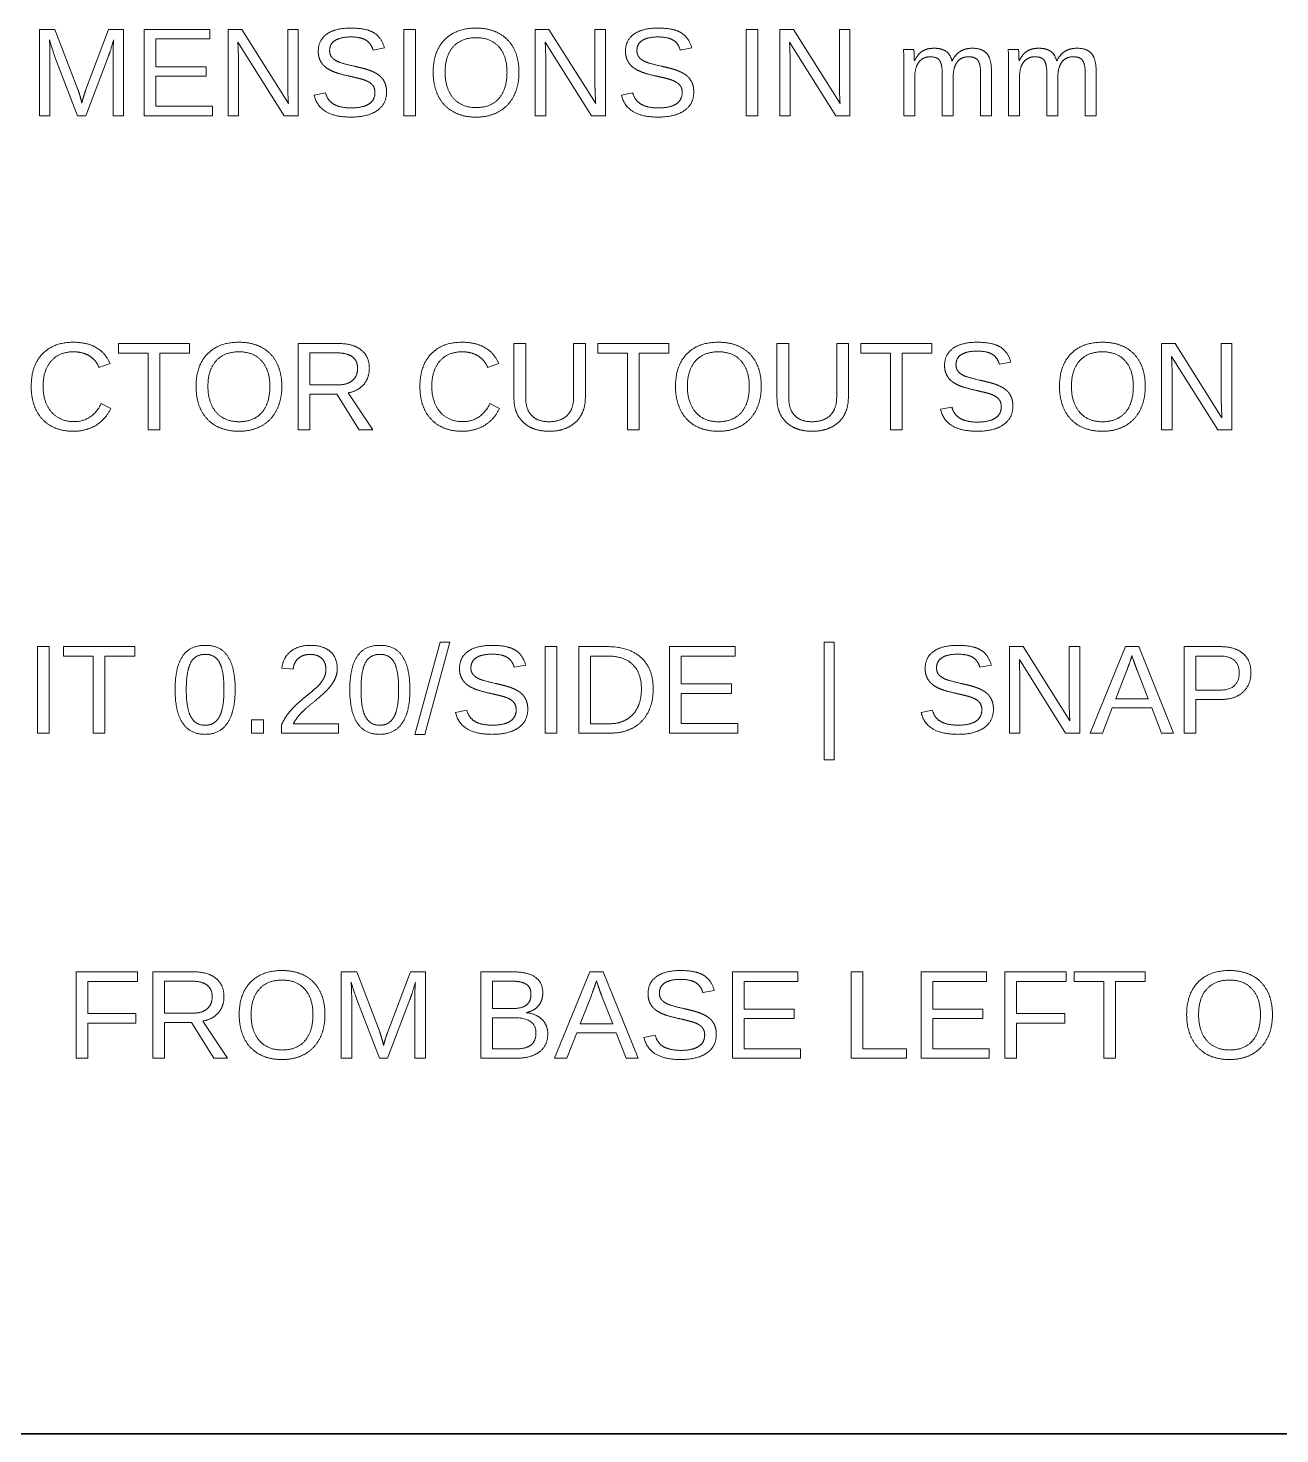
# Model space of a CAD drawing. Header units: millimetres. Extents: x 10 to 414, y 10 to 287.
# Drawn here: x 98.41 to 122.32, y 10 to 36.85 of the extents above; entities that cross this region are included whole.
import ezdxf

# ---------------------------------------------------------------- set-up
doc = ezdxf.new("R2010")
doc.units = ezdxf.units.MM
doc.layers.add('border', color=7, linetype='Continuous', lineweight=35)
doc.layers.add('dimensions', color=7, linetype='Continuous', lineweight=13)

msp = doc.modelspace()

# ---------------------------------------------------------------- linework, layer by layer
at = {"layer": 'border'}
msp.add_line((10, 10), (410, 10), dxfattribs=at)
at = {"layer": 'dimensions'}
for p, q in [((98.631, 36.825), (98.631, 35.174)), ((98.925, 36.825), (98.631, 36.825)), ((99.364, 35.68), (98.925, 36.825)), ((99.949, 36.825), (99.518, 35.68)), ((100.236, 36.825), (99.949, 36.825)), ((100.236, 35.174), (100.236, 36.825)), ((100.63, 36.825), (100.63, 35.174)), ((101.883, 36.825), (100.63, 36.825)), ((101.883, 36.642), (101.883, 36.825)), ((102.231, 36.825), (102.231, 35.174)), ((102.491, 36.825), (102.231, 36.825)), ((103.384, 35.409), (102.491, 36.825)), ((103.37, 36.825), (103.37, 35.742)), ((103.571, 36.825), (103.37, 36.825)), ((103.571, 35.174), (103.571, 36.825)), ((105.589, 36.825), (105.589, 35.174)), ((105.813, 36.825), (105.589, 36.825)), ((105.813, 35.174), (105.813, 36.825)), ((108.098, 36.825), (108.098, 35.174)), ((108.359, 36.825), (108.098, 36.825)), ((109.252, 35.409), (108.359, 36.825)), ((109.238, 36.825), (109.238, 35.742)), ((109.439, 36.825), (109.238, 36.825)), ((109.439, 35.174), (109.439, 36.825)), ((112.124, 36.825), (112.124, 35.174)), ((112.348, 36.825), (112.124, 36.825)), ((112.348, 35.174), (112.348, 36.825)), ((112.766, 36.825), (112.766, 35.174)), ((113.026, 36.825), (112.766, 36.825)), ((113.919, 35.409), (113.026, 36.825)), ((113.905, 36.825), (113.905, 35.742)), ((114.107, 36.825), (113.905, 36.825)), ((114.107, 35.174), (114.107, 36.825)), ((98.822, 36.627), (98.861, 36.498)), ((98.825, 36.497), (98.822, 36.627)), ((100.854, 36.642), (101.883, 36.642)), ((100.854, 36.112), (100.854, 36.642)), ((102.418, 36.58), (103.302, 35.174)), ((102.424, 36.466), (102.418, 36.58)), ((108.286, 36.58), (109.17, 35.174)), ((108.292, 36.466), (108.286, 36.58)), ((112.954, 36.58), (113.837, 35.174)), ((112.959, 36.466), (112.954, 36.58)), ((98.83, 36.275), (98.825, 36.497)), ((98.83, 35.174), (98.83, 36.275)), ((98.861, 36.498), (98.926, 36.299)), ((98.926, 36.299), (99.359, 35.174)), ((99.516, 35.174), (99.942, 36.299)), ((100.035, 36.275), (100.035, 35.174)), ((102.43, 36.271), (102.424, 36.466)), ((102.43, 35.174), (102.43, 36.271)), ((104.999, 36.431), (105.219, 36.47)), ((108.298, 36.271), (108.292, 36.466)), ((108.298, 35.174), (108.298, 36.271)), ((110.866, 36.431), (111.087, 36.47)), ((112.965, 36.271), (112.959, 36.466)), ((112.965, 35.174), (112.965, 36.271)), ((115.328, 36.442), (115.129, 36.442)), ((117.327, 36.442), (117.128, 36.442)), ((101.812, 36.112), (100.854, 36.112)), ((101.812, 35.932), (101.812, 36.112)), ((115.136, 36.171), (115.136, 35.174)), ((115.341, 36.225), (115.337, 36.225)), ((116.059, 36.225), (116.055, 36.225)), ((116.81, 35.174), (116.81, 36.019)), ((117.135, 36.171), (117.135, 35.174)), ((117.34, 36.225), (117.336, 36.225)), ((118.058, 36.225), (118.055, 36.225)), ((118.809, 35.174), (118.809, 36.019)), ((100.854, 35.932), (101.812, 35.932)), ((100.854, 35.357), (100.854, 35.932)), ((115.345, 35.174), (115.345, 35.909)), ((115.869, 35.978), (115.869, 35.174)), ((116.078, 35.174), (116.078, 35.909)), ((116.602, 35.978), (116.602, 35.174)), ((117.345, 35.174), (117.345, 35.909)), ((117.868, 35.978), (117.868, 35.174)), ((118.077, 35.174), (118.077, 35.909)), ((118.601, 35.978), (118.601, 35.174)), ((104.093, 35.613), (103.876, 35.57)), ((109.961, 35.613), (109.744, 35.57)), ((98.631, 35.174), (98.83, 35.174)), ((99.359, 35.174), (99.516, 35.174)), ((100.035, 35.174), (100.236, 35.174)), ((100.63, 35.174), (101.931, 35.174)), ((101.931, 35.357), (100.854, 35.357)), ((101.931, 35.174), (101.931, 35.357)), ((102.231, 35.174), (102.43, 35.174)), ((103.302, 35.174), (103.571, 35.174)), ((105.589, 35.174), (105.813, 35.174)), ((108.098, 35.174), (108.298, 35.174)), ((109.17, 35.174), (109.439, 35.174)), ((112.124, 35.174), (112.348, 35.174)), ((112.766, 35.174), (112.965, 35.174)), ((113.837, 35.174), (114.107, 35.174)), ((115.136, 35.174), (115.345, 35.174)), ((115.869, 35.174), (116.078, 35.174)), ((116.602, 35.174), (116.81, 35.174)), ((117.135, 35.174), (117.345, 35.174)), ((117.868, 35.174), (118.077, 35.174)), ((118.601, 35.174), (118.809, 35.174)), ((100.137, 30.825), (100.137, 30.642)), ((101.494, 30.825), (100.137, 30.825)), ((100.137, 30.642), (100.704, 30.642)), ((100.704, 30.642), (100.704, 29.174)), ((100.927, 30.642), (101.494, 30.642)), ((100.927, 29.174), (100.927, 30.642)), ((101.494, 30.642), (101.494, 30.825)), ((103.57, 30.825), (103.57, 29.174)), ((104.347, 30.825), (103.57, 30.825)), ((103.794, 30.646), (104.324, 30.646)), ((103.794, 30.036), (103.794, 30.646)), ((107.691, 30.825), (107.691, 29.774)), ((107.915, 30.825), (107.691, 30.825)), ((107.915, 29.793), (107.915, 30.825)), ((108.831, 30.825), (108.831, 29.808)), ((109.054, 30.825), (108.831, 30.825)), ((109.054, 29.795), (109.054, 30.825)), ((109.293, 30.825), (109.293, 30.642)), ((110.65, 30.825), (109.293, 30.825)), ((109.293, 30.642), (109.86, 30.642)), ((109.86, 30.642), (109.86, 29.174)), ((110.083, 30.642), (110.65, 30.642)), ((110.083, 29.174), (110.083, 30.642)), ((110.65, 30.642), (110.65, 30.825)), ((112.714, 30.825), (112.714, 29.774)), ((112.938, 30.825), (112.714, 30.825)), ((112.938, 29.793), (112.938, 30.825)), ((113.854, 30.825), (113.854, 29.808)), ((114.077, 30.825), (113.854, 30.825)), ((114.077, 29.795), (114.077, 30.825)), ((114.316, 30.825), (114.316, 30.642)), ((115.673, 30.825), (114.316, 30.825)), ((114.316, 30.642), (114.883, 30.642)), ((114.883, 30.642), (114.883, 29.174)), ((115.106, 30.642), (115.673, 30.642)), ((115.106, 29.174), (115.106, 30.642)), ((115.673, 30.642), (115.673, 30.825)), ((120.059, 30.825), (120.059, 29.174)), ((120.319, 30.825), (120.059, 30.825)), ((121.212, 29.409), (120.319, 30.825)), ((121.198, 30.825), (121.198, 29.742)), ((121.4, 30.825), (121.198, 30.825)), ((121.4, 29.174), (121.4, 30.825)), ((99.765, 30.37), (99.977, 30.441)), ((107.187, 30.37), (107.399, 30.441)), ((116.96, 30.431), (117.18, 30.47)), ((120.247, 30.58), (121.13, 29.174)), ((120.253, 30.466), (120.247, 30.58)), ((120.258, 30.271), (120.253, 30.466)), ((120.258, 29.174), (120.258, 30.271)), ((104.334, 30.036), (103.794, 30.036)), ((103.794, 29.859), (104.308, 29.859)), ((103.794, 29.174), (103.794, 29.859)), ((104.308, 29.859), (104.737, 29.174)), ((104.995, 29.174), (104.526, 29.885)), ((99.992, 29.586), (99.809, 29.678)), ((107.415, 29.586), (107.232, 29.678)), ((116.054, 29.613), (115.837, 29.57)), ((100.704, 29.174), (100.927, 29.174)), ((103.57, 29.174), (103.794, 29.174)), ((104.737, 29.174), (104.995, 29.174)), ((109.86, 29.174), (110.083, 29.174)), ((114.883, 29.174), (115.106, 29.174)), ((120.059, 29.174), (120.258, 29.174)), ((121.13, 29.174), (121.4, 29.174)), ((98.592, 25.036), (98.592, 23.385)), ((98.815, 25.036), (98.592, 25.036)), ((98.815, 23.385), (98.815, 25.036)), ((99.091, 25.036), (99.091, 24.853)), ((100.448, 25.036), (99.091, 25.036)), ((100.448, 24.853), (100.448, 25.036)), ((106.279, 25.124), (105.797, 23.361)), ((105.987, 23.361), (106.464, 25.124)), ((106.464, 25.124), (106.279, 25.124)), ((108.287, 25.036), (108.287, 23.385)), ((108.51, 25.036), (108.287, 25.036)), ((108.51, 23.385), (108.51, 25.036)), ((108.929, 25.036), (108.929, 23.385)), ((109.475, 25.036), (108.929, 25.036)), ((110.662, 25.036), (110.662, 23.385)), ((111.915, 25.036), (110.662, 25.036)), ((111.915, 24.853), (111.915, 25.036)), ((113.614, 25.124), (113.614, 22.876)), ((113.808, 25.124), (113.614, 25.124)), ((113.808, 22.876), (113.808, 25.124)), ((117.154, 25.036), (117.154, 23.385)), ((117.414, 25.036), (117.154, 25.036)), ((118.307, 23.62), (117.414, 25.036)), ((118.293, 25.036), (118.293, 23.953)), ((118.495, 25.036), (118.293, 25.036)), ((118.495, 23.385), (118.495, 25.036)), ((119.369, 25.036), (118.695, 23.385)), ((119.623, 25.036), (119.369, 25.036)), ((120.287, 23.385), (119.623, 25.036)), ((120.488, 25.036), (120.488, 23.385)), ((121.183, 25.036), (120.488, 25.036)), ((99.091, 24.853), (99.658, 24.853)), ((99.658, 24.853), (99.658, 23.385)), ((99.881, 24.853), (100.448, 24.853)), ((99.881, 23.385), (99.881, 24.853)), ((109.153, 24.857), (109.47, 24.857)), ((109.153, 23.564), (109.153, 24.857)), ((110.886, 24.853), (111.915, 24.853)), ((110.886, 24.323), (110.886, 24.853)), ((117.342, 24.791), (118.225, 23.385)), ((117.347, 24.677), (117.342, 24.791)), ((119.483, 24.834), (119.493, 24.867)), ((119.493, 24.867), (119.525, 24.77)), ((120.712, 24.857), (121.156, 24.857)), ((120.712, 24.205), (120.712, 24.857)), ((103.258, 24.628), (103.474, 24.608)), ((107.696, 24.642), (107.916, 24.681)), ((116.588, 24.642), (116.808, 24.681)), ((117.353, 24.482), (117.347, 24.677)), ((117.353, 23.385), (117.353, 24.482)), ((119.185, 24.042), (119.396, 24.585)), ((119.59, 24.587), (119.803, 24.042)), ((111.844, 24.323), (110.886, 24.323)), ((111.844, 24.143), (111.844, 24.323)), ((121.165, 24.205), (120.712, 24.205)), ((110.886, 24.143), (111.844, 24.143)), ((110.886, 23.568), (110.886, 24.143)), ((119.803, 24.042), (119.185, 24.042)), ((120.712, 24.028), (121.197, 24.028)), ((120.712, 23.385), (120.712, 24.028)), ((102.68, 23.641), (102.68, 23.385)), ((102.909, 23.641), (102.68, 23.641)), ((102.909, 23.385), (102.909, 23.641)), ((106.79, 23.824), (106.573, 23.781)), ((115.682, 23.824), (115.465, 23.781)), ((118.927, 23.385), (119.117, 23.868)), ((119.117, 23.868), (119.869, 23.868)), ((119.869, 23.868), (120.058, 23.385)), ((98.592, 23.385), (98.815, 23.385)), ((99.658, 23.385), (99.881, 23.385)), ((102.68, 23.385), (102.909, 23.385)), ((103.249, 23.534), (103.249, 23.385)), ((103.249, 23.385), (104.342, 23.385)), ((104.342, 23.564), (103.481, 23.564)), ((104.342, 23.385), (104.342, 23.564)), ((105.797, 23.361), (105.987, 23.361)), ((108.287, 23.385), (108.51, 23.385)), ((108.929, 23.385), (109.546, 23.385)), ((109.521, 23.564), (109.153, 23.564)), ((110.662, 23.385), (111.963, 23.385)), ((111.963, 23.568), (110.886, 23.568)), ((111.963, 23.385), (111.963, 23.568)), ((117.154, 23.385), (117.353, 23.385)), ((118.225, 23.385), (118.495, 23.385)), ((118.695, 23.385), (118.927, 23.385)), ((120.058, 23.385), (120.287, 23.385)), ((120.488, 23.385), (120.712, 23.385)), ((113.614, 22.876), (113.808, 22.876)), ((99.328, 18.825), (99.328, 17.174)), ((100.501, 18.825), (99.328, 18.825)), ((100.501, 18.642), (100.501, 18.825)), ((100.794, 18.825), (100.794, 17.174)), ((101.571, 18.825), (100.794, 18.825)), ((104.394, 18.825), (104.394, 17.174)), ((104.688, 18.825), (104.394, 18.825)), ((105.127, 17.68), (104.688, 18.825)), ((105.712, 18.825), (105.281, 17.68)), ((105.999, 18.825), (105.712, 18.825)), ((105.999, 17.174), (105.999, 18.825)), ((107.06, 18.825), (107.06, 17.174)), ((107.66, 18.825), (107.06, 18.825)), ((109.142, 18.825), (108.468, 17.174)), ((109.396, 18.825), (109.142, 18.825)), ((110.06, 17.174), (109.396, 18.825)), ((111.862, 18.825), (111.862, 17.174)), ((113.115, 18.825), (111.862, 18.825)), ((113.115, 18.642), (113.115, 18.825)), ((114.129, 18.825), (114.129, 17.174)), ((114.353, 18.825), (114.129, 18.825)), ((114.353, 17.357), (114.353, 18.825)), ((115.464, 18.825), (115.464, 17.174)), ((116.717, 18.825), (115.464, 18.825)), ((116.717, 18.642), (116.717, 18.825)), ((117.065, 18.825), (117.065, 17.174)), ((118.238, 18.825), (117.065, 18.825)), ((118.238, 18.642), (118.238, 18.825)), ((118.388, 18.825), (118.388, 18.642)), ((119.745, 18.825), (118.388, 18.825)), ((119.745, 18.642), (119.745, 18.825)), ((99.551, 18.642), (100.501, 18.642)), ((99.551, 18.028), (99.551, 18.642)), ((101.017, 18.646), (101.548, 18.646)), ((101.017, 18.036), (101.017, 18.646)), ((104.585, 18.627), (104.623, 18.498)), ((104.588, 18.497), (104.585, 18.627)), ((107.283, 18.646), (107.66, 18.646)), ((107.283, 18.123), (107.283, 18.646)), ((109.256, 18.623), (109.266, 18.656)), ((109.266, 18.656), (109.298, 18.559)), ((112.086, 18.642), (113.115, 18.642)), ((112.086, 18.113), (112.086, 18.642)), ((115.688, 18.642), (116.717, 18.642)), ((115.688, 18.113), (115.688, 18.642)), ((117.289, 18.642), (118.238, 18.642)), ((117.289, 18.028), (117.289, 18.642)), ((118.388, 18.642), (118.955, 18.642)), ((118.955, 18.642), (118.955, 17.174)), ((119.178, 18.642), (119.745, 18.642)), ((119.178, 17.174), (119.178, 18.642)), ((104.593, 18.275), (104.588, 18.497)), ((104.593, 17.174), (104.593, 18.275)), ((104.623, 18.498), (104.689, 18.299)), ((104.689, 18.299), (105.121, 17.174)), ((105.278, 17.174), (105.705, 18.299)), ((105.797, 18.275), (105.797, 17.174)), ((108.958, 17.831), (109.169, 18.374)), ((109.363, 18.376), (109.576, 17.831)), ((111.296, 18.431), (111.516, 18.47)), ((100.472, 18.028), (99.551, 18.028)), ((100.472, 17.843), (100.472, 18.028)), ((101.558, 18.036), (101.017, 18.036)), ((107.66, 18.123), (107.283, 18.123)), ((113.044, 18.113), (112.086, 18.113)), ((113.044, 17.932), (113.044, 18.113)), ((116.647, 18.113), (115.688, 18.113)), ((116.647, 17.932), (116.647, 18.113)), ((118.21, 18.028), (117.289, 18.028)), ((118.21, 17.843), (118.21, 18.028)), ((99.551, 17.843), (100.472, 17.843)), ((99.551, 17.174), (99.551, 17.843)), ((101.017, 17.859), (101.532, 17.859)), ((101.017, 17.174), (101.017, 17.859)), ((101.532, 17.859), (101.961, 17.174)), ((102.219, 17.174), (101.75, 17.885)), ((107.283, 17.948), (107.701, 17.948)), ((107.283, 17.353), (107.283, 17.948)), ((109.576, 17.831), (108.958, 17.831)), ((112.086, 17.932), (113.044, 17.932)), ((112.086, 17.357), (112.086, 17.932)), ((115.688, 17.932), (116.647, 17.932)), ((115.688, 17.357), (115.688, 17.932)), ((117.289, 17.843), (118.21, 17.843)), ((117.289, 17.174), (117.289, 17.843)), ((108.7, 17.174), (108.89, 17.657)), ((108.89, 17.657), (109.642, 17.657)), ((109.642, 17.657), (109.831, 17.174)), ((110.39, 17.613), (110.173, 17.57)), ((107.718, 17.353), (107.283, 17.353)), ((113.163, 17.357), (112.086, 17.357)), ((113.163, 17.174), (113.163, 17.357)), ((115.188, 17.357), (114.353, 17.357)), ((115.188, 17.174), (115.188, 17.357)), ((116.765, 17.357), (115.688, 17.357)), ((116.765, 17.174), (116.765, 17.357)), ((99.328, 17.174), (99.551, 17.174)), ((100.794, 17.174), (101.017, 17.174)), ((101.961, 17.174), (102.219, 17.174)), ((104.394, 17.174), (104.593, 17.174)), ((105.121, 17.174), (105.278, 17.174)), ((105.797, 17.174), (105.999, 17.174)), ((107.06, 17.174), (107.73, 17.174)), ((108.468, 17.174), (108.7, 17.174)), ((109.831, 17.174), (110.06, 17.174)), ((111.862, 17.174), (113.163, 17.174)), ((114.129, 17.174), (115.188, 17.174)), ((115.464, 17.174), (116.765, 17.174)), ((117.065, 17.174), (117.289, 17.174)), ((118.955, 17.174), (119.178, 17.174))]:
    msp.add_line(p, q, dxfattribs=at)
for points in [[(104.116, 36.735), (104.278, 36.85), (104.58, 36.85)], [(104.58, 36.85), (104.862, 36.85), (105.011, 36.763)], [(106.365, 36.626), (106.582, 36.85), (106.969, 36.85)], [(106.969, 36.85), (107.221, 36.85), (107.406, 36.749)], [(109.983, 36.735), (110.146, 36.85), (110.448, 36.85)], [(110.448, 36.85), (110.729, 36.85), (110.878, 36.763)], [(100.045, 36.627), (99.988, 36.417), (99.942, 36.299)], [(100.035, 36.275), (100.035, 36.458), (100.045, 36.627)], [(103.954, 36.408), (103.954, 36.62), (104.116, 36.735)], [(104.276, 36.615), (104.171, 36.55), (104.171, 36.42)], [(104.578, 36.681), (104.38, 36.681), (104.276, 36.615)], [(104.861, 36.622), (104.759, 36.681), (104.578, 36.681)], [(104.999, 36.431), (104.963, 36.562), (104.861, 36.622)], [(105.011, 36.763), (105.159, 36.677), (105.219, 36.47)], [(106.148, 36.007), (106.148, 36.403), (106.365, 36.626)], [(106.969, 36.667), (106.685, 36.667), (106.53, 36.493)], [(107.404, 36.491), (107.25, 36.667), (106.969, 36.667)], [(107.406, 36.749), (107.591, 36.649), (107.689, 36.458)], [(109.821, 36.408), (109.821, 36.62), (109.983, 36.735)], [(110.143, 36.615), (110.039, 36.55), (110.039, 36.42)], [(110.446, 36.681), (110.248, 36.681), (110.143, 36.615)], [(110.728, 36.622), (110.626, 36.681), (110.446, 36.681)], [(110.866, 36.431), (110.83, 36.562), (110.728, 36.622)], [(110.878, 36.763), (111.027, 36.677), (111.087, 36.47)], [(103.985, 36.244), (103.954, 36.315), (103.954, 36.408)], [(104.171, 36.42), (104.171, 36.343), (104.212, 36.294)], [(104.212, 36.294), (104.252, 36.244), (104.329, 36.209)], [(106.53, 36.493), (106.376, 36.32), (106.376, 36.007)], [(107.558, 36.007), (107.558, 36.315), (107.404, 36.491)], [(107.689, 36.458), (107.787, 36.267), (107.787, 36.007)], [(109.852, 36.244), (109.821, 36.315), (109.821, 36.408)], [(110.039, 36.42), (110.039, 36.343), (110.079, 36.294)], [(110.079, 36.294), (110.12, 36.244), (110.196, 36.209)], [(115.136, 36.171), (115.136, 36.393), (115.129, 36.442)], [(115.328, 36.442), (115.329, 36.436), (115.33, 36.41)], [(115.33, 36.41), (115.331, 36.384), (115.333, 36.351)], [(115.333, 36.351), (115.335, 36.318), (115.337, 36.225)], [(115.341, 36.225), (115.409, 36.36), (115.496, 36.413)], [(115.637, 36.302), (115.502, 36.302), (115.424, 36.199)], [(115.496, 36.413), (115.584, 36.465), (115.711, 36.465)], [(115.819, 36.232), (115.768, 36.302), (115.637, 36.302)], [(115.711, 36.465), (115.855, 36.465), (115.939, 36.408)], [(115.939, 36.408), (116.023, 36.35), (116.055, 36.225)], [(116.059, 36.225), (116.125, 36.353), (116.218, 36.409)], [(116.37, 36.302), (116.231, 36.302), (116.154, 36.2)], [(116.218, 36.409), (116.311, 36.465), (116.443, 36.465)], [(116.551, 36.232), (116.501, 36.302), (116.37, 36.302)], [(116.443, 36.465), (116.636, 36.465), (116.723, 36.361)], [(116.723, 36.361), (116.81, 36.257), (116.81, 36.019)], [(117.135, 36.171), (117.135, 36.393), (117.128, 36.442)], [(117.327, 36.442), (117.328, 36.436), (117.329, 36.41)], [(117.329, 36.41), (117.33, 36.384), (117.332, 36.351)], [(117.332, 36.351), (117.334, 36.318), (117.336, 36.225)], [(117.34, 36.225), (117.408, 36.36), (117.496, 36.413)], [(117.636, 36.302), (117.502, 36.302), (117.423, 36.199)], [(117.496, 36.413), (117.584, 36.465), (117.71, 36.465)], [(117.818, 36.232), (117.768, 36.302), (117.636, 36.302)], [(117.71, 36.465), (117.854, 36.465), (117.938, 36.408)], [(117.938, 36.408), (118.022, 36.35), (118.055, 36.225)], [(118.058, 36.225), (118.124, 36.353), (118.217, 36.409)], [(118.369, 36.302), (118.23, 36.302), (118.154, 36.2)], [(118.217, 36.409), (118.31, 36.465), (118.443, 36.465)], [(118.55, 36.232), (118.5, 36.302), (118.369, 36.302)], [(118.443, 36.465), (118.635, 36.465), (118.722, 36.361)], [(118.722, 36.361), (118.809, 36.257), (118.809, 36.019)], [(104.074, 36.119), (104.016, 36.172), (103.985, 36.244)], [(104.234, 36.022), (104.133, 36.066), (104.074, 36.119)], [(104.531, 35.936), (104.336, 35.979), (104.234, 36.022)], [(104.329, 36.209), (104.405, 36.175), (104.632, 36.124)], [(104.632, 36.124), (104.708, 36.107), (104.784, 36.088)], [(104.784, 36.088), (104.859, 36.07), (104.929, 36.045)], [(104.929, 36.045), (104.998, 36.02), (105.058, 35.986)], [(105.058, 35.986), (105.118, 35.952), (105.163, 35.903)], [(106.246, 35.552), (106.148, 35.747), (106.148, 36.007)], [(106.376, 36.007), (106.376, 35.696), (106.532, 35.514)], [(107.405, 35.508), (107.558, 35.685), (107.558, 36.007)], [(107.787, 36.007), (107.787, 35.748), (107.688, 35.554)], [(109.942, 36.119), (109.883, 36.172), (109.852, 36.244)], [(110.102, 36.022), (110, 36.066), (109.942, 36.119)], [(110.399, 35.936), (110.203, 35.979), (110.102, 36.022)], [(110.196, 36.209), (110.272, 36.175), (110.5, 36.124)], [(110.5, 36.124), (110.576, 36.107), (110.651, 36.088)], [(110.651, 36.088), (110.727, 36.07), (110.796, 36.045)], [(110.796, 36.045), (110.865, 36.02), (110.926, 35.986)], [(110.926, 35.986), (110.986, 35.952), (111.03, 35.903)], [(115.424, 36.199), (115.345, 36.096), (115.345, 35.909)], [(115.869, 35.978), (115.869, 36.162), (115.819, 36.232)], [(116.154, 36.2), (116.078, 36.097), (116.078, 35.909)], [(116.602, 35.978), (116.602, 36.162), (116.551, 36.232)], [(117.423, 36.199), (117.345, 36.096), (117.345, 35.909)], [(117.868, 35.978), (117.868, 36.162), (117.818, 36.232)], [(118.154, 36.2), (118.077, 36.097), (118.077, 35.909)], [(118.601, 35.978), (118.601, 36.162), (118.55, 36.232)], [(103.384, 35.409), (103.37, 35.639), (103.37, 35.742)], [(104.736, 35.888), (104.644, 35.91), (104.531, 35.936)], [(104.896, 35.832), (104.829, 35.865), (104.736, 35.888)], [(104.999, 35.749), (104.963, 35.8), (104.896, 35.832)], [(105.036, 35.618), (105.036, 35.699), (104.999, 35.749)], [(105.163, 35.903), (105.207, 35.854), (105.233, 35.787)], [(105.233, 35.787), (105.258, 35.72), (105.258, 35.63)], [(109.252, 35.409), (109.238, 35.639), (109.238, 35.742)], [(110.604, 35.888), (110.511, 35.91), (110.399, 35.936)], [(110.763, 35.832), (110.696, 35.865), (110.604, 35.888)], [(110.867, 35.749), (110.83, 35.8), (110.763, 35.832)], [(110.904, 35.618), (110.904, 35.699), (110.867, 35.749)], [(111.03, 35.903), (111.075, 35.854), (111.1, 35.787)], [(111.1, 35.787), (111.125, 35.72), (111.125, 35.63)], [(113.919, 35.409), (113.905, 35.639), (113.905, 35.742)], [(99.364, 35.68), (99.388, 35.611), (99.41, 35.532)], [(99.41, 35.532), (99.431, 35.453), (99.438, 35.418)], [(99.438, 35.418), (99.448, 35.464), (99.478, 35.56)], [(99.478, 35.56), (99.507, 35.655), (99.518, 35.68)], [(104.576, 35.15), (103.972, 35.15), (103.876, 35.57)], [(104.093, 35.613), (104.13, 35.464), (104.252, 35.395)], [(104.919, 35.399), (105.036, 35.474), (105.036, 35.618)], [(105.258, 35.63), (105.258, 35.401), (105.079, 35.276)], [(106.528, 35.254), (106.343, 35.357), (106.246, 35.552)], [(106.532, 35.514), (106.689, 35.332), (106.966, 35.332)], [(106.966, 35.332), (107.252, 35.332), (107.405, 35.508)], [(107.688, 35.554), (107.589, 35.359), (107.404, 35.255)], [(110.443, 35.15), (109.84, 35.15), (109.744, 35.57)], [(109.961, 35.613), (109.998, 35.464), (110.12, 35.395)], [(110.786, 35.399), (110.904, 35.474), (110.904, 35.618)], [(111.125, 35.63), (111.125, 35.401), (110.947, 35.276)], [(104.252, 35.395), (104.374, 35.325), (104.584, 35.325)], [(105.079, 35.276), (104.9, 35.15), (104.576, 35.15)], [(104.584, 35.325), (104.801, 35.325), (104.919, 35.399)], [(106.966, 35.15), (106.712, 35.15), (106.528, 35.254)], [(107.404, 35.255), (107.218, 35.15), (106.966, 35.15)], [(110.12, 35.395), (110.242, 35.325), (110.452, 35.325)], [(110.947, 35.276), (110.768, 35.15), (110.443, 35.15)], [(110.452, 35.325), (110.668, 35.325), (110.786, 35.399)], [(98.472, 30.007), (98.472, 30.402), (98.685, 30.626)], [(98.685, 30.626), (98.899, 30.85), (99.276, 30.85)], [(99.278, 30.667), (99.004, 30.667), (98.852, 30.49)], [(99.276, 30.85), (99.54, 30.85), (99.717, 30.746)], [(99.58, 30.591), (99.453, 30.667), (99.278, 30.667)], [(99.717, 30.746), (99.894, 30.643), (99.977, 30.441)], [(101.62, 30.007), (101.62, 30.403), (101.837, 30.626)], [(101.837, 30.626), (102.053, 30.85), (102.44, 30.85)], [(102.44, 30.667), (102.156, 30.667), (102.002, 30.493)], [(102.44, 30.85), (102.692, 30.85), (102.877, 30.749)], [(102.875, 30.491), (102.721, 30.667), (102.44, 30.667)], [(102.877, 30.749), (103.062, 30.649), (103.16, 30.458)], [(104.606, 30.57), (104.508, 30.646), (104.324, 30.646)], [(104.347, 30.825), (104.626, 30.825), (104.777, 30.7)], [(104.777, 30.7), (104.929, 30.575), (104.929, 30.353)], [(105.895, 30.007), (105.895, 30.402), (106.108, 30.626)], [(106.108, 30.626), (106.321, 30.85), (106.699, 30.85)], [(106.701, 30.667), (106.427, 30.667), (106.274, 30.49)], [(106.699, 30.85), (106.962, 30.85), (107.139, 30.746)], [(107.003, 30.591), (106.876, 30.667), (106.701, 30.667)], [(107.139, 30.746), (107.316, 30.643), (107.399, 30.441)], [(110.776, 30.007), (110.776, 30.403), (110.992, 30.626)], [(110.992, 30.626), (111.209, 30.85), (111.596, 30.85)], [(111.596, 30.667), (111.312, 30.667), (111.158, 30.493)], [(111.596, 30.85), (111.848, 30.85), (112.033, 30.749)], [(112.031, 30.491), (111.877, 30.667), (111.596, 30.667)], [(112.033, 30.749), (112.218, 30.649), (112.316, 30.458)], [(115.914, 30.408), (115.914, 30.62), (116.077, 30.735)], [(116.077, 30.735), (116.239, 30.85), (116.541, 30.85)], [(116.237, 30.615), (116.132, 30.55), (116.132, 30.42)], [(116.539, 30.681), (116.341, 30.681), (116.237, 30.615)], [(116.821, 30.622), (116.719, 30.681), (116.539, 30.681)], [(116.541, 30.85), (116.822, 30.85), (116.971, 30.763)], [(116.96, 30.431), (116.923, 30.562), (116.821, 30.622)], [(116.971, 30.763), (117.12, 30.677), (117.18, 30.47)], [(118.109, 30.007), (118.109, 30.403), (118.326, 30.626)], [(118.326, 30.626), (118.543, 30.85), (118.929, 30.85)], [(118.929, 30.667), (118.646, 30.667), (118.491, 30.493)], [(118.929, 30.85), (119.181, 30.85), (119.367, 30.749)], [(119.365, 30.491), (119.211, 30.667), (118.929, 30.667)], [(119.367, 30.749), (119.552, 30.649), (119.65, 30.458)], [(98.852, 30.49), (98.699, 30.314), (98.699, 30.007)], [(99.765, 30.37), (99.707, 30.514), (99.58, 30.591)], [(102.002, 30.493), (101.847, 30.32), (101.847, 30.007)], [(103.029, 30.007), (103.029, 30.315), (102.875, 30.491)], [(103.16, 30.458), (103.258, 30.267), (103.258, 30.007)], [(104.704, 30.35), (104.704, 30.495), (104.606, 30.57)], [(104.607, 30.119), (104.704, 30.202), (104.704, 30.35)], [(104.929, 30.353), (104.929, 30.169), (104.822, 30.043)], [(106.274, 30.49), (106.122, 30.314), (106.122, 30.007)], [(107.187, 30.37), (107.13, 30.514), (107.003, 30.591)], [(111.158, 30.493), (111.003, 30.32), (111.003, 30.007)], [(112.185, 30.007), (112.185, 30.315), (112.031, 30.491)], [(112.316, 30.458), (112.414, 30.267), (112.414, 30.007)], [(115.945, 30.244), (115.914, 30.315), (115.914, 30.408)], [(116.132, 30.42), (116.132, 30.343), (116.173, 30.294)], [(118.491, 30.493), (118.337, 30.32), (118.337, 30.007)], [(119.519, 30.007), (119.519, 30.315), (119.365, 30.491)], [(119.65, 30.458), (119.747, 30.267), (119.747, 30.007)], [(104.334, 30.036), (104.511, 30.036), (104.607, 30.119)], [(116.035, 30.119), (115.976, 30.172), (115.945, 30.244)], [(116.195, 30.022), (116.094, 30.066), (116.035, 30.119)], [(116.173, 30.294), (116.213, 30.244), (116.289, 30.209)], [(116.289, 30.209), (116.365, 30.175), (116.593, 30.124)], [(116.593, 30.124), (116.669, 30.107), (116.745, 30.088)], [(116.745, 30.088), (116.82, 30.07), (116.889, 30.045)], [(98.568, 29.551), (98.472, 29.743), (98.472, 30.007)], [(98.699, 30.007), (98.699, 29.704), (98.858, 29.519)], [(101.717, 29.552), (101.62, 29.747), (101.62, 30.007)], [(101.847, 30.007), (101.847, 29.696), (102.004, 29.514)], [(102.877, 29.508), (103.029, 29.685), (103.029, 30.007)], [(103.258, 30.007), (103.258, 29.748), (103.159, 29.554)], [(104.822, 30.043), (104.715, 29.918), (104.526, 29.885)], [(105.99, 29.551), (105.895, 29.743), (105.895, 30.007)], [(106.122, 30.007), (106.122, 29.704), (106.281, 29.519)], [(108.708, 29.453), (108.831, 29.575), (108.831, 29.808)], [(110.873, 29.552), (110.776, 29.747), (110.776, 30.007)], [(111.003, 30.007), (111.003, 29.696), (111.159, 29.514)], [(112.032, 29.508), (112.185, 29.685), (112.185, 30.007)], [(112.414, 30.007), (112.414, 29.748), (112.315, 29.554)], [(113.73, 29.453), (113.854, 29.575), (113.854, 29.808)], [(116.492, 29.936), (116.296, 29.979), (116.195, 30.022)], [(116.697, 29.887), (116.604, 29.91), (116.492, 29.936)], [(116.856, 29.832), (116.79, 29.865), (116.697, 29.887)], [(116.96, 29.749), (116.923, 29.8), (116.856, 29.832)], [(116.889, 30.045), (116.958, 30.02), (117.019, 29.986)], [(117.019, 29.986), (117.079, 29.952), (117.124, 29.903)], [(117.124, 29.903), (117.168, 29.854), (117.193, 29.787)], [(118.206, 29.552), (118.109, 29.747), (118.109, 30.007)], [(118.337, 30.007), (118.337, 29.696), (118.493, 29.514)], [(119.366, 29.508), (119.519, 29.685), (119.519, 30.007)], [(119.747, 30.007), (119.747, 29.748), (119.648, 29.554)], [(98.845, 29.254), (98.663, 29.358), (98.568, 29.551)], [(99.288, 29.334), (99.635, 29.334), (99.809, 29.678)], [(99.992, 29.586), (99.89, 29.373), (99.705, 29.262)], [(101.999, 29.254), (101.814, 29.357), (101.717, 29.552)], [(103.159, 29.554), (103.06, 29.359), (102.875, 29.255)], [(106.268, 29.254), (106.086, 29.358), (105.99, 29.551)], [(106.71, 29.334), (107.057, 29.334), (107.232, 29.678)], [(107.415, 29.586), (107.313, 29.373), (107.128, 29.262)], [(107.774, 29.439), (107.691, 29.579), (107.691, 29.774)], [(107.915, 29.793), (107.915, 29.566), (108.03, 29.449)], [(109.054, 29.795), (109.054, 29.595), (108.969, 29.449)], [(111.155, 29.254), (110.97, 29.357), (110.873, 29.552)], [(112.315, 29.554), (112.216, 29.359), (112.031, 29.255)], [(112.797, 29.439), (112.714, 29.579), (112.714, 29.774)], [(112.938, 29.793), (112.938, 29.566), (113.053, 29.449)], [(114.077, 29.795), (114.077, 29.595), (113.992, 29.449)], [(116.537, 29.15), (115.933, 29.15), (115.837, 29.57)], [(116.054, 29.613), (116.091, 29.464), (116.213, 29.395)], [(116.879, 29.399), (116.997, 29.474), (116.997, 29.618)], [(116.997, 29.618), (116.997, 29.699), (116.96, 29.749)], [(117.219, 29.63), (117.219, 29.401), (117.04, 29.276)], [(117.193, 29.787), (117.219, 29.72), (117.219, 29.63)], [(118.488, 29.254), (118.304, 29.357), (118.206, 29.552)], [(119.648, 29.554), (119.549, 29.359), (119.364, 29.255)], [(121.212, 29.409), (121.198, 29.639), (121.198, 29.742)], [(98.858, 29.519), (99.017, 29.334), (99.288, 29.334)], [(102.004, 29.514), (102.16, 29.332), (102.438, 29.332)], [(102.438, 29.332), (102.724, 29.332), (102.877, 29.508)], [(106.281, 29.519), (106.44, 29.334), (106.71, 29.334)], [(108.009, 29.224), (107.858, 29.298), (107.774, 29.439)], [(108.03, 29.449), (108.145, 29.332), (108.362, 29.332)], [(108.362, 29.332), (108.584, 29.332), (108.708, 29.453)], [(108.969, 29.449), (108.884, 29.304), (108.729, 29.227)], [(111.159, 29.514), (111.316, 29.332), (111.594, 29.332)], [(111.594, 29.332), (111.879, 29.332), (112.032, 29.508)], [(113.031, 29.224), (112.88, 29.298), (112.797, 29.439)], [(113.053, 29.449), (113.167, 29.332), (113.384, 29.332)], [(113.384, 29.332), (113.607, 29.332), (113.73, 29.453)], [(113.992, 29.449), (113.907, 29.304), (113.752, 29.227)], [(116.213, 29.395), (116.335, 29.325), (116.545, 29.325)], [(117.04, 29.276), (116.861, 29.15), (116.537, 29.15)], [(116.545, 29.325), (116.762, 29.325), (116.879, 29.399)], [(118.493, 29.514), (118.649, 29.332), (118.927, 29.332)], [(118.927, 29.332), (119.213, 29.332), (119.366, 29.508)], [(99.277, 29.15), (99.028, 29.15), (98.845, 29.254)], [(99.705, 29.262), (99.521, 29.15), (99.277, 29.15)], [(102.438, 29.15), (102.183, 29.15), (101.999, 29.254)], [(102.875, 29.255), (102.69, 29.15), (102.438, 29.15)], [(106.7, 29.15), (106.45, 29.15), (106.268, 29.254)], [(107.128, 29.262), (106.944, 29.15), (106.7, 29.15)], [(108.363, 29.15), (108.16, 29.15), (108.009, 29.224)], [(108.729, 29.227), (108.574, 29.15), (108.363, 29.15)], [(111.594, 29.15), (111.339, 29.15), (111.155, 29.254)], [(112.031, 29.255), (111.846, 29.15), (111.594, 29.15)], [(113.385, 29.15), (113.183, 29.15), (113.031, 29.224)], [(113.752, 29.227), (113.596, 29.15), (113.385, 29.15)], [(118.927, 29.15), (118.673, 29.15), (118.488, 29.254)], [(119.364, 29.255), (119.179, 29.15), (118.927, 29.15)], [(101.359, 24.848), (101.498, 25.061), (101.798, 25.061)], [(101.798, 25.061), (102.09, 25.061), (102.229, 24.846)], [(103.426, 24.943), (103.571, 25.061), (103.798, 25.061)], [(103.798, 25.061), (104.048, 25.061), (104.182, 24.943)], [(104.695, 24.848), (104.834, 25.061), (105.134, 25.061)], [(105.134, 25.061), (105.426, 25.061), (105.565, 24.846)], [(106.813, 24.946), (106.975, 25.061), (107.278, 25.061)], [(107.278, 25.061), (107.559, 25.061), (107.708, 24.974)], [(107.708, 24.974), (107.856, 24.888), (107.916, 24.681)], [(109.475, 25.036), (109.894, 25.036), (110.122, 24.826)], [(115.705, 24.946), (115.867, 25.061), (116.17, 25.061)], [(116.17, 25.061), (116.451, 25.061), (116.6, 24.974)], [(116.6, 24.974), (116.749, 24.888), (116.808, 24.681)], [(121.183, 25.036), (121.461, 25.036), (121.613, 24.906)], [(101.22, 24.211), (101.22, 24.636), (101.359, 24.848)], [(101.518, 24.731), (101.433, 24.573), (101.433, 24.211)], [(101.798, 24.889), (101.603, 24.889), (101.518, 24.731)], [(102.07, 24.729), (101.988, 24.889), (101.798, 24.889)], [(102.153, 24.211), (102.153, 24.568), (102.07, 24.729)], [(102.229, 24.846), (102.367, 24.632), (102.367, 24.211)], [(103.258, 24.628), (103.281, 24.826), (103.426, 24.943)], [(103.576, 24.814), (103.489, 24.741), (103.474, 24.608)], [(103.798, 24.887), (103.663, 24.887), (103.576, 24.814)], [(104.02, 24.812), (103.94, 24.887), (103.798, 24.887)], [(104.099, 24.601), (104.099, 24.737), (104.02, 24.812)], [(104.182, 24.943), (104.316, 24.825), (104.316, 24.608)], [(104.556, 24.211), (104.556, 24.636), (104.695, 24.848)], [(104.855, 24.731), (104.77, 24.573), (104.77, 24.211)], [(105.134, 24.889), (104.94, 24.889), (104.855, 24.731)], [(105.407, 24.729), (105.324, 24.889), (105.134, 24.889)], [(105.489, 24.211), (105.489, 24.568), (105.407, 24.729)], [(105.565, 24.846), (105.704, 24.632), (105.704, 24.211)], [(106.651, 24.619), (106.651, 24.831), (106.813, 24.946)], [(106.973, 24.826), (106.869, 24.761), (106.869, 24.63)], [(107.275, 24.892), (107.077, 24.892), (106.973, 24.826)], [(107.558, 24.833), (107.456, 24.892), (107.275, 24.892)], [(107.696, 24.642), (107.66, 24.773), (107.558, 24.833)], [(109.957, 24.696), (109.789, 24.857), (109.47, 24.857)], [(110.122, 24.826), (110.35, 24.615), (110.35, 24.227)], [(115.543, 24.619), (115.543, 24.831), (115.705, 24.946)], [(115.865, 24.826), (115.761, 24.761), (115.761, 24.63)], [(116.167, 24.892), (115.969, 24.892), (115.865, 24.826)], [(116.45, 24.833), (116.348, 24.892), (116.167, 24.892)], [(116.588, 24.642), (116.552, 24.773), (116.45, 24.833)], [(119.483, 24.834), (119.453, 24.737), (119.396, 24.585)], [(119.59, 24.587), (119.558, 24.668), (119.525, 24.77)], [(121.54, 24.537), (121.54, 24.857), (121.156, 24.857)], [(121.613, 24.906), (121.765, 24.776), (121.765, 24.539)], [(104.053, 24.421), (104.099, 24.5), (104.099, 24.601)], [(104.316, 24.608), (104.316, 24.512), (104.272, 24.417)], [(106.682, 24.455), (106.651, 24.526), (106.651, 24.619)], [(106.771, 24.33), (106.713, 24.383), (106.682, 24.455)], [(106.869, 24.63), (106.869, 24.554), (106.909, 24.504)], [(106.909, 24.504), (106.949, 24.455), (107.026, 24.42)], [(110.125, 24.227), (110.125, 24.534), (109.957, 24.696)], [(115.574, 24.455), (115.543, 24.526), (115.543, 24.619)], [(115.663, 24.33), (115.605, 24.383), (115.574, 24.455)], [(115.761, 24.63), (115.761, 24.554), (115.801, 24.504)], [(115.801, 24.504), (115.842, 24.455), (115.918, 24.42)], [(121.165, 24.205), (121.54, 24.205), (121.54, 24.537)], [(121.765, 24.539), (121.765, 24.305), (121.612, 24.166)], [(101.363, 23.578), (101.22, 23.795), (101.22, 24.211)], [(101.433, 24.211), (101.433, 23.859), (101.52, 23.696)], [(102.066, 23.7), (102.153, 23.866), (102.153, 24.211)], [(102.367, 24.211), (102.367, 23.797), (102.221, 23.579)], [(103.764, 24.123), (103.857, 24.196), (103.932, 24.268)], [(104.142, 24.227), (104.055, 24.132), (103.81, 23.933)], [(103.932, 24.268), (104.007, 24.341), (104.053, 24.421)], [(104.272, 24.417), (104.228, 24.322), (104.142, 24.227)], [(104.699, 23.578), (104.556, 23.795), (104.556, 24.211)], [(104.77, 24.211), (104.77, 23.859), (104.856, 23.696)], [(105.403, 23.7), (105.489, 23.866), (105.489, 24.211)], [(105.704, 24.211), (105.704, 23.797), (105.558, 23.579)], [(106.931, 24.233), (106.83, 24.277), (106.771, 24.33)], [(107.228, 24.146), (107.033, 24.19), (106.931, 24.233)], [(107.026, 24.42), (107.102, 24.386), (107.329, 24.335)], [(107.329, 24.335), (107.405, 24.318), (107.481, 24.299)], [(107.481, 24.299), (107.556, 24.281), (107.626, 24.256)], [(107.626, 24.256), (107.695, 24.231), (107.755, 24.197)], [(107.755, 24.197), (107.815, 24.163), (107.86, 24.114)], [(110.051, 23.873), (110.125, 24.023), (110.125, 24.227)], [(110.35, 24.227), (110.35, 23.972), (110.251, 23.78)], [(115.823, 24.233), (115.722, 24.277), (115.663, 24.33)], [(116.121, 24.146), (115.925, 24.19), (115.823, 24.233)], [(115.918, 24.42), (115.994, 24.386), (116.221, 24.335)], [(116.221, 24.335), (116.297, 24.318), (116.373, 24.299)], [(116.373, 24.299), (116.449, 24.281), (116.518, 24.256)], [(116.518, 24.256), (116.587, 24.231), (116.647, 24.197)], [(116.647, 24.197), (116.708, 24.163), (116.752, 24.114)], [(121.612, 24.166), (121.46, 24.028), (121.197, 24.028)], [(103.395, 23.776), (103.481, 23.88), (103.576, 23.965)], [(103.576, 23.965), (103.671, 24.05), (103.764, 24.123)], [(103.81, 23.933), (103.675, 23.823), (103.596, 23.735)], [(107.433, 24.098), (107.341, 24.121), (107.228, 24.146)], [(107.593, 24.043), (107.526, 24.076), (107.433, 24.098)], [(107.696, 23.96), (107.66, 24.011), (107.593, 24.043)], [(107.733, 23.829), (107.733, 23.91), (107.696, 23.96)], [(107.86, 24.114), (107.904, 24.064), (107.93, 23.998)], [(107.93, 23.998), (107.955, 23.931), (107.955, 23.841)], [(116.326, 24.098), (116.233, 24.121), (116.121, 24.146)], [(116.485, 24.043), (116.418, 24.076), (116.326, 24.098)], [(116.589, 23.96), (116.552, 24.011), (116.485, 24.043)], [(116.626, 23.829), (116.626, 23.91), (116.589, 23.96)], [(116.752, 24.114), (116.797, 24.064), (116.822, 23.998)], [(116.822, 23.998), (116.847, 23.931), (116.847, 23.841)], [(118.307, 23.62), (118.293, 23.85), (118.293, 23.953)], [(101.52, 23.696), (101.606, 23.534), (101.793, 23.534)], [(101.793, 23.534), (101.979, 23.534), (102.066, 23.7)], [(103.249, 23.534), (103.308, 23.671), (103.395, 23.776)], [(103.596, 23.735), (103.516, 23.646), (103.481, 23.564)], [(104.856, 23.696), (104.942, 23.534), (105.129, 23.534)], [(105.129, 23.534), (105.316, 23.534), (105.403, 23.7)], [(107.273, 23.361), (106.669, 23.361), (106.573, 23.781)], [(106.79, 23.824), (106.828, 23.675), (106.949, 23.606)], [(107.616, 23.61), (107.733, 23.685), (107.733, 23.829)], [(107.955, 23.841), (107.955, 23.612), (107.776, 23.487)], [(109.521, 23.564), (109.702, 23.564), (109.84, 23.644)], [(109.84, 23.644), (109.978, 23.723), (110.051, 23.873)], [(110.251, 23.78), (110.151, 23.589), (109.968, 23.487)], [(116.165, 23.361), (115.562, 23.361), (115.465, 23.781)], [(115.682, 23.824), (115.72, 23.675), (115.842, 23.606)], [(116.508, 23.61), (116.626, 23.685), (116.626, 23.829)], [(116.847, 23.841), (116.847, 23.612), (116.668, 23.487)], [(101.791, 23.361), (101.506, 23.361), (101.363, 23.578)], [(102.221, 23.579), (102.076, 23.361), (101.791, 23.361)], [(105.127, 23.361), (104.842, 23.361), (104.699, 23.578)], [(105.558, 23.579), (105.412, 23.361), (105.127, 23.361)], [(106.949, 23.606), (107.071, 23.536), (107.281, 23.536)], [(107.776, 23.487), (107.597, 23.361), (107.273, 23.361)], [(107.281, 23.536), (107.498, 23.536), (107.616, 23.61)], [(109.968, 23.487), (109.785, 23.385), (109.546, 23.385)], [(115.842, 23.606), (115.963, 23.536), (116.173, 23.536)], [(116.668, 23.487), (116.49, 23.361), (116.165, 23.361)], [(116.173, 23.536), (116.39, 23.536), (116.508, 23.61)], [(101.571, 18.825), (101.849, 18.825), (102.001, 18.7)], [(102.66, 18.626), (102.877, 18.85), (103.264, 18.85)], [(103.264, 18.85), (103.516, 18.85), (103.701, 18.749)], [(107.66, 18.825), (108.241, 18.825), (108.241, 18.424)], [(110.413, 18.735), (110.575, 18.85), (110.878, 18.85)], [(110.878, 18.85), (111.159, 18.85), (111.308, 18.763)], [(120.754, 18.626), (120.971, 18.85), (121.358, 18.85)], [(121.358, 18.85), (121.61, 18.85), (121.795, 18.749)], [(101.83, 18.57), (101.732, 18.646), (101.548, 18.646)], [(101.928, 18.35), (101.928, 18.495), (101.83, 18.57)], [(102.001, 18.7), (102.153, 18.575), (102.153, 18.353)], [(102.444, 18.007), (102.444, 18.403), (102.66, 18.626)], [(103.264, 18.667), (102.98, 18.667), (102.826, 18.493)], [(103.699, 18.491), (103.545, 18.667), (103.264, 18.667)], [(103.701, 18.749), (103.886, 18.649), (103.984, 18.458)], [(105.808, 18.627), (105.751, 18.417), (105.705, 18.299)], [(105.797, 18.275), (105.797, 18.458), (105.808, 18.627)], [(107.924, 18.588), (107.833, 18.646), (107.66, 18.646)], [(108.016, 18.397), (108.016, 18.531), (107.924, 18.588)], [(109.256, 18.623), (109.226, 18.526), (109.169, 18.374)], [(109.363, 18.376), (109.331, 18.457), (109.298, 18.559)], [(110.251, 18.408), (110.251, 18.62), (110.413, 18.735)], [(110.573, 18.615), (110.469, 18.55), (110.469, 18.42)], [(110.875, 18.681), (110.677, 18.681), (110.573, 18.615)], [(111.158, 18.622), (111.056, 18.681), (110.875, 18.681)], [(111.296, 18.431), (111.26, 18.562), (111.158, 18.622)], [(111.308, 18.763), (111.456, 18.677), (111.516, 18.47)], [(120.537, 18.007), (120.537, 18.403), (120.754, 18.626)], [(121.358, 18.667), (121.074, 18.667), (120.919, 18.493)], [(121.793, 18.491), (121.639, 18.667), (121.358, 18.667)], [(121.795, 18.749), (121.98, 18.649), (122.078, 18.458)], [(101.831, 18.119), (101.928, 18.202), (101.928, 18.35)], [(102.153, 18.353), (102.153, 18.169), (102.046, 18.043)], [(102.826, 18.493), (102.671, 18.32), (102.671, 18.007)], [(103.853, 18.007), (103.853, 18.315), (103.699, 18.491)], [(103.984, 18.458), (104.082, 18.267), (104.082, 18.007)], [(107.927, 18.19), (108.016, 18.258), (108.016, 18.397)], [(108.241, 18.424), (108.241, 18.278), (108.159, 18.178)], [(110.282, 18.244), (110.251, 18.315), (110.251, 18.408)], [(110.469, 18.42), (110.469, 18.343), (110.509, 18.294)], [(110.509, 18.294), (110.549, 18.244), (110.626, 18.209)], [(120.919, 18.493), (120.765, 18.32), (120.765, 18.007)], [(121.947, 18.007), (121.947, 18.315), (121.793, 18.491)], [(122.078, 18.458), (122.176, 18.267), (122.176, 18.007)], [(101.558, 18.036), (101.735, 18.036), (101.831, 18.119)], [(102.046, 18.043), (101.938, 17.918), (101.75, 17.885)], [(102.541, 17.552), (102.444, 17.747), (102.444, 18.007)], [(102.671, 18.007), (102.671, 17.696), (102.827, 17.514)], [(103.7, 17.508), (103.853, 17.685), (103.853, 18.007)], [(104.082, 18.007), (104.082, 17.748), (103.983, 17.554)], [(107.66, 18.123), (107.839, 18.123), (107.927, 18.19)], [(108.159, 18.178), (108.077, 18.079), (107.927, 18.045)], [(107.927, 18.045), (108.124, 18.021), (108.23, 17.913)], [(110.371, 18.119), (110.313, 18.172), (110.282, 18.244)], [(110.531, 18.022), (110.43, 18.066), (110.371, 18.119)], [(110.828, 17.936), (110.633, 17.979), (110.531, 18.022)], [(110.626, 18.209), (110.702, 18.175), (110.929, 18.124)], [(110.929, 18.124), (111.005, 18.107), (111.081, 18.088)], [(111.081, 18.088), (111.156, 18.07), (111.226, 18.045)], [(111.226, 18.045), (111.295, 18.02), (111.355, 17.986)], [(120.635, 17.552), (120.537, 17.747), (120.537, 18.007)], [(120.765, 18.007), (120.765, 17.696), (120.921, 17.514)], [(121.794, 17.508), (121.947, 17.685), (121.947, 18.007)], [(122.176, 18.007), (122.176, 17.748), (122.077, 17.554)], [(108.111, 17.657), (108.111, 17.948), (107.701, 17.948)], [(108.23, 17.913), (108.337, 17.804), (108.337, 17.639)], [(111.033, 17.887), (110.941, 17.91), (110.828, 17.936)], [(111.193, 17.832), (111.126, 17.865), (111.033, 17.887)], [(111.296, 17.749), (111.26, 17.8), (111.193, 17.832)], [(111.333, 17.618), (111.333, 17.699), (111.296, 17.749)], [(111.355, 17.986), (111.415, 17.952), (111.46, 17.903)], [(111.46, 17.903), (111.504, 17.854), (111.53, 17.787)], [(111.53, 17.787), (111.555, 17.72), (111.555, 17.63)], [(102.823, 17.254), (102.638, 17.357), (102.541, 17.552)], [(102.827, 17.514), (102.984, 17.332), (103.262, 17.332)], [(103.262, 17.332), (103.547, 17.332), (103.7, 17.508)], [(103.983, 17.554), (103.884, 17.359), (103.699, 17.255)], [(105.127, 17.68), (105.151, 17.611), (105.172, 17.532)], [(105.172, 17.532), (105.194, 17.453), (105.201, 17.418)], [(105.201, 17.418), (105.21, 17.464), (105.24, 17.56)], [(105.24, 17.56), (105.27, 17.655), (105.281, 17.68)], [(108.017, 17.429), (108.111, 17.505), (108.111, 17.657)], [(108.337, 17.639), (108.337, 17.419), (108.176, 17.296)], [(110.873, 17.15), (110.269, 17.15), (110.173, 17.57)], [(110.39, 17.613), (110.428, 17.464), (110.549, 17.395)], [(111.216, 17.399), (111.333, 17.474), (111.333, 17.618)], [(111.555, 17.63), (111.555, 17.401), (111.376, 17.276)], [(120.916, 17.254), (120.732, 17.357), (120.635, 17.552)], [(120.921, 17.514), (121.078, 17.332), (121.355, 17.332)], [(121.355, 17.332), (121.641, 17.332), (121.794, 17.508)], [(122.077, 17.554), (121.978, 17.359), (121.792, 17.255)], [(103.262, 17.15), (103.007, 17.15), (102.823, 17.254)], [(103.699, 17.255), (103.513, 17.15), (103.262, 17.15)], [(107.718, 17.353), (107.923, 17.353), (108.017, 17.429)], [(108.176, 17.296), (108.016, 17.174), (107.73, 17.174)], [(110.549, 17.395), (110.671, 17.325), (110.881, 17.325)], [(111.376, 17.276), (111.197, 17.15), (110.873, 17.15)], [(110.881, 17.325), (111.098, 17.325), (111.216, 17.399)], [(121.355, 17.15), (121.101, 17.15), (120.916, 17.254)], [(121.792, 17.255), (121.607, 17.15), (121.355, 17.15)]]:
    msp.add_open_spline(points, degree=2, dxfattribs=at)

doc.saveas('drawing.dxf')
